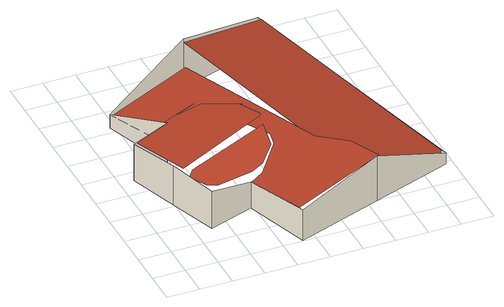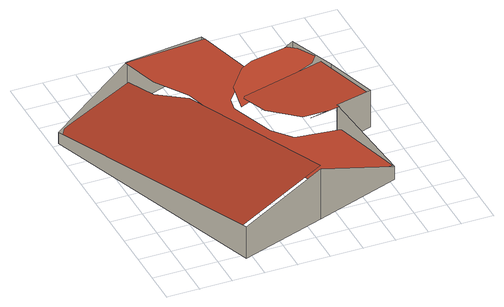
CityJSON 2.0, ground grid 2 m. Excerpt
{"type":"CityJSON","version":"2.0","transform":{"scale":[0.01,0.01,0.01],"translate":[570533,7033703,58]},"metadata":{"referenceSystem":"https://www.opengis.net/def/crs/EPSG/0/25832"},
"CityObjects":{
"building1":{"type":"Building","geometry":[{"type":"MultiSurface","lod":"2","boundaries":[[[0,1,2,3,4,5,6,7,8,9,10,11,12]],[[13,14,15,16,17,18,19]],[[20,21,22,23,24,25,26,27]],[[28,29,30,31,32,33,34,35,36,37,38]],[[39,40,29,41]],[[42,43,40,39]],[[44,45,43,42]],[[46,47,45,44]],[[48,49,47,46]],[[50,51,49,48]],[[52,53,51,50]],[[54,55,53,52]],[[56,57,55,54]],[[58,59,57,56]],[[41,29,59,58]]],"semantics":{"surfaces":[{"type":"RoofSurface"},{"type":"WallSurface"}],"values":[0,0,0,0,1,1,1,1,1,1,1,1,1,1,1]}}]}
},
"vertices":[
[316,1042,217],[618,1077,271],[732,991,293],[845,745,317],[826,657,315],[668,452,290],[582,410,274],[713,38,304],[1271,203,402],[1192,412,385],[1045,579,356],[691,1587,277],[177,1436,186],[1250,1801,311],[691,1606,436],[1045,579,335],[1192,412,299],[1263,225,279],[1712,359,178],[1743,407,172],[821,796,356],[283,552,350],[239,494,349],[299,388,350],[350,356,351],[584,403,353],[668,452,354],[784,603,355],[322,1026,366],[328,1009,367],[109,931,343],[238,574,361],[803,798,422],[814,813,423],[747,957,414],[762,948,416],[564,1071,392],[395,1051,374],[525,1095,388],[171,1451,96],[171,1451,186],[328,1009,96],[702,1639,96],[702,1639,436],[1240,1830,96],[1240,1830,311],[1755,374,96],[1755,374,172],[1260,199,96],[1260,199,402],[723,9,96],[723,9,304],[580,415,96],[580,415,274],[301,317,96],[301,317,351],[195,618,96],[195,618,361],[87,923,96],[87,923,343]
]}
